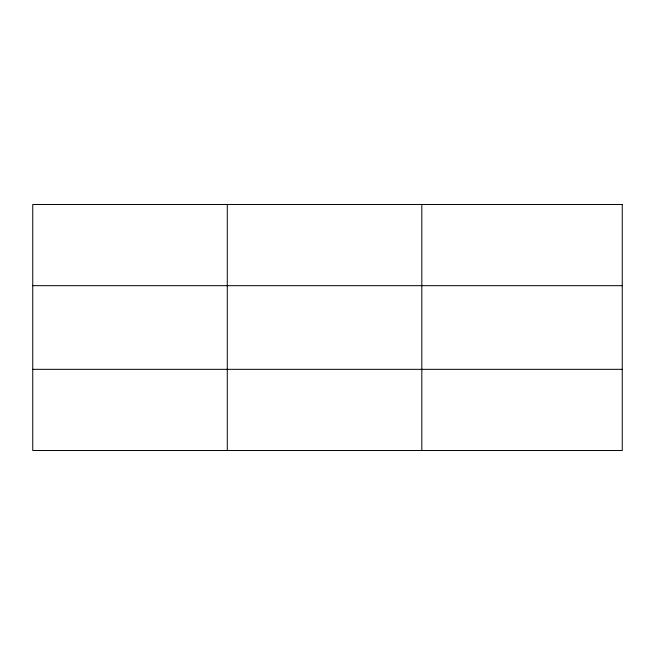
<?xml version="1.0" encoding="UTF-8"?>
<svg xmlns="http://www.w3.org/2000/svg" width="655" height="655" viewBox="0 0 655 655"><rect width="100%" height="100%" fill="white"/><g stroke="black" fill="none" stroke-linecap="round" stroke-linejoin="round"><path stroke-width="0.98" d="M227.285 450.517L227.285 204.483M421.82 450.517L421.82 204.483M32.75 285.67L622.25 285.67M32.75 369.33L622.25 369.33M622.25 204.483L622.25 450.517L32.75 450.517L32.75 204.483L622.25 204.483"/></g></svg>
